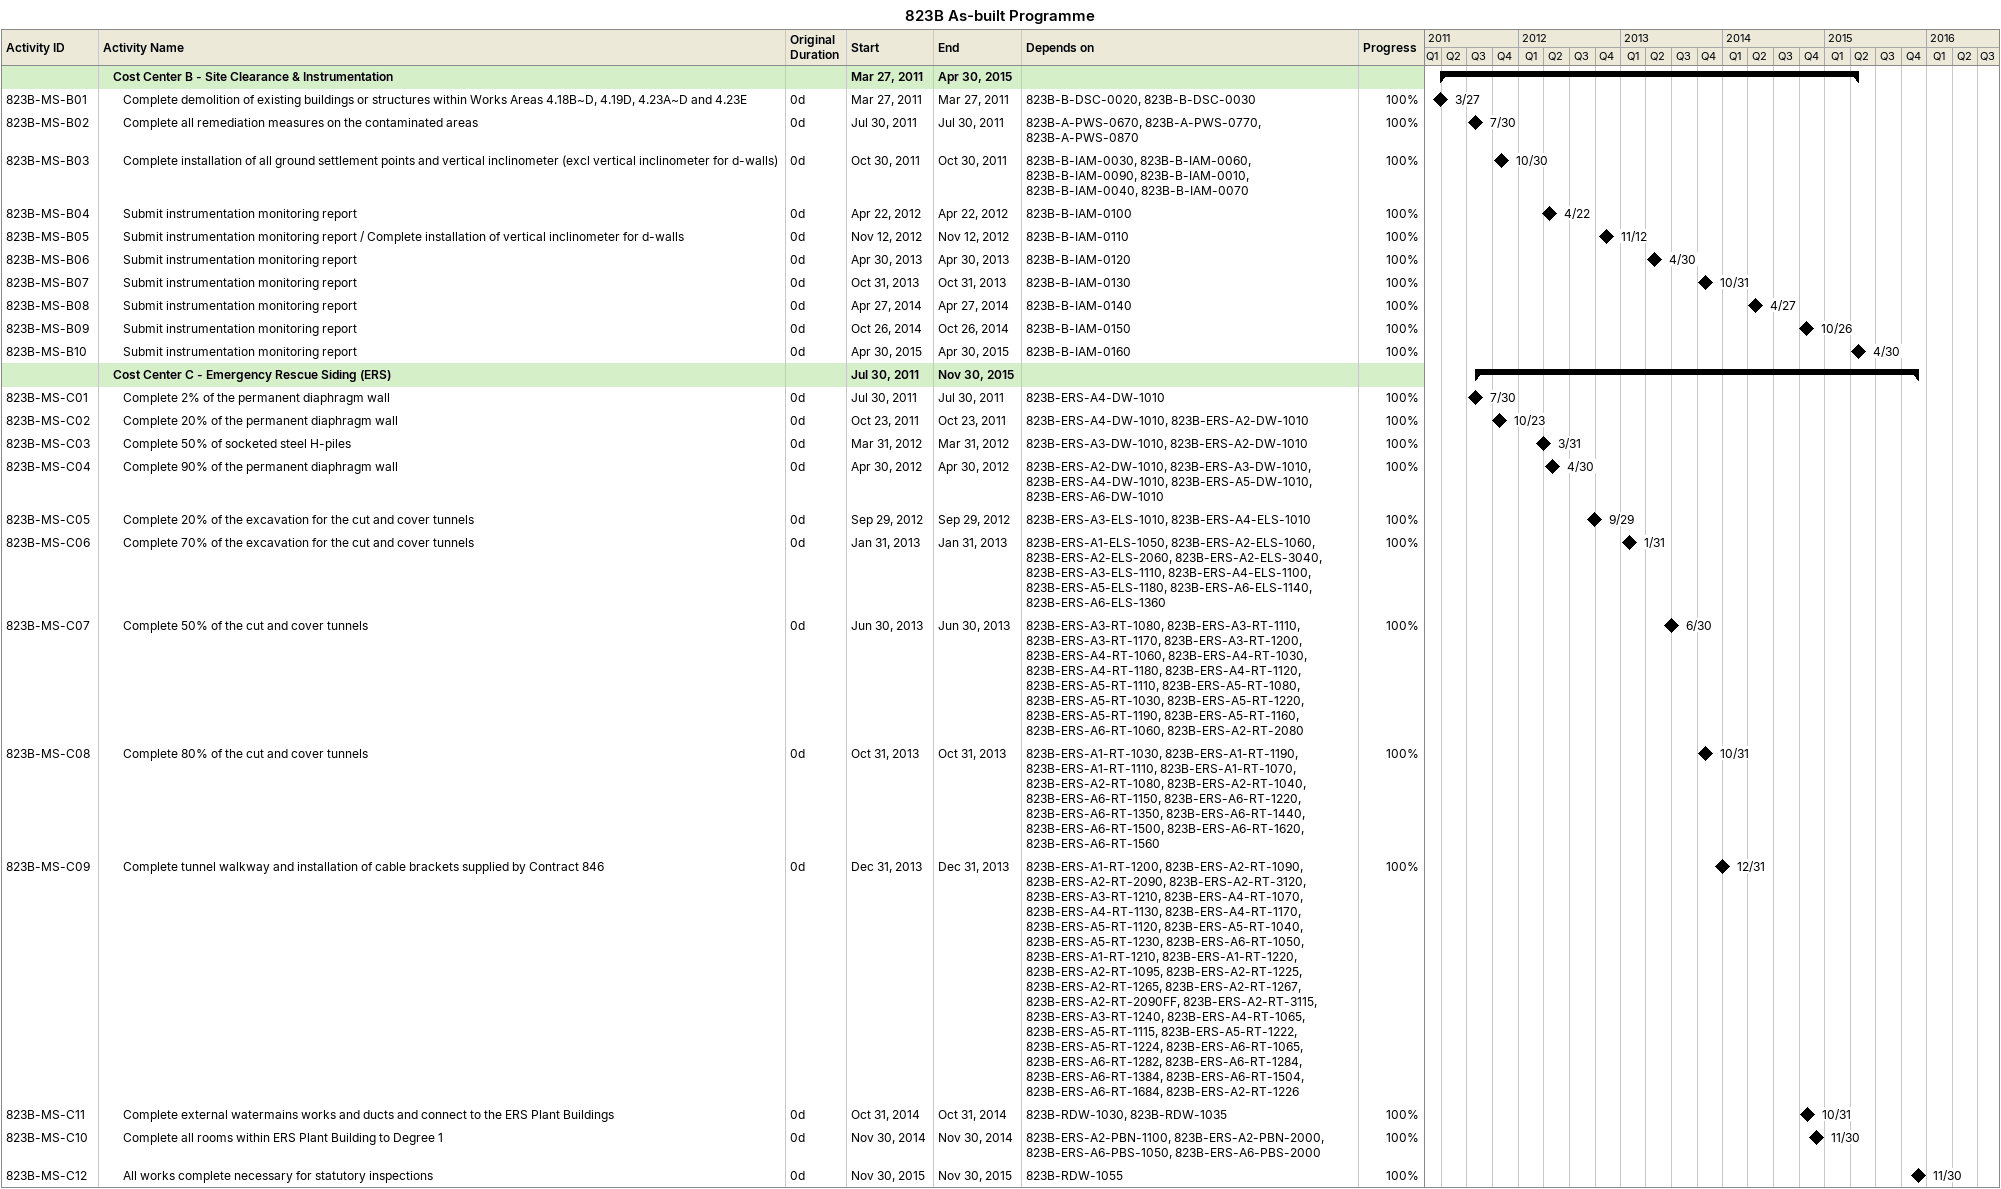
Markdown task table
823B As-built Programme

| ID | Level | Task | Original duration | Start | Finish | Predecessors | % complete |
|---|---|---|---|---|---|---|---|
|  | 2 | **Cost Center B - Site Clearance & Instrumentation** |  | 2011-03-27 | 2015-04-30 |  |  |
| 823B-MS-B01 | 3 | Complete demolition of existing buildings or structures within Works Areas 4.18B~D, 4.19D, 4.23A~D and 4.23E | 0d | 2011-03-27 | 2011-03-27 | 823B-B-DSC-0020, 823B-B-DSC-0030 | 100 |
| 823B-MS-B02 | 3 | Complete all remediation measures on the contaminated areas | 0d | 2011-07-30 | 2011-07-30 | 823B-A-PWS-0670, 823B-A-PWS-0770, 823B-A-PWS-0870 | 100 |
| 823B-MS-B03 | 3 | Complete installation of all ground settlement points and vertical inclinometer (excl vertical inclinometer for d-walls) | 0d | 2011-10-30 | 2011-10-30 | 823B-B-IAM-0030, 823B-B-IAM-0060, 823B-B-IAM-0090, 823B-B-IAM-0010, 823B-B-IAM-0040, 823B-B-IAM-0070 | 100 |
| 823B-MS-B04 | 3 | Submit instrumentation monitoring report | 0d | 2012-04-22 | 2012-04-22 | 823B-B-IAM-0100 | 100 |
| 823B-MS-B05 | 3 | Submit instrumentation monitoring report / Complete installation of vertical inclinometer for d-walls | 0d | 2012-11-12 | 2012-11-12 | 823B-B-IAM-0110 | 100 |
| 823B-MS-B06 | 3 | Submit instrumentation monitoring report | 0d | 2013-04-30 | 2013-04-30 | 823B-B-IAM-0120 | 100 |
| 823B-MS-B07 | 3 | Submit instrumentation monitoring report | 0d | 2013-10-31 | 2013-10-31 | 823B-B-IAM-0130 | 100 |
| 823B-MS-B08 | 3 | Submit instrumentation monitoring report | 0d | 2014-04-27 | 2014-04-27 | 823B-B-IAM-0140 | 100 |
| 823B-MS-B09 | 3 | Submit instrumentation monitoring report | 0d | 2014-10-26 | 2014-10-26 | 823B-B-IAM-0150 | 100 |
| 823B-MS-B10 | 3 | Submit instrumentation monitoring report | 0d | 2015-04-30 | 2015-04-30 | 823B-B-IAM-0160 | 100 |
|  | 2 | **Cost Center C - Emergency Rescue Siding (ERS)** |  | 2011-07-30 | 2015-11-30 |  |  |
| 823B-MS-C01 | 3 | Complete 2% of the permanent diaphragm wall | 0d | 2011-07-30 | 2011-07-30 | 823B-ERS-A4-DW-1010 | 100 |
| 823B-MS-C02 | 3 | Complete 20% of the permanent diaphragm wall | 0d | 2011-10-23 | 2011-10-23 | 823B-ERS-A4-DW-1010, 823B-ERS-A2-DW-1010 | 100 |
| 823B-MS-C03 | 3 | Complete 50% of socketed steel H-piles | 0d | 2012-03-31 | 2012-03-31 | 823B-ERS-A3-DW-1010, 823B-ERS-A2-DW-1010 | 100 |
| 823B-MS-C04 | 3 | Complete 90% of the permanent diaphragm wall | 0d | 2012-04-30 | 2012-04-30 | 823B-ERS-A2-DW-1010, 823B-ERS-A3-DW-1010, 823B-ERS-A4-DW-1010, 823B-ERS-A5-DW-1010, 823B-ERS-A6-DW-1010 | 100 |
| 823B-MS-C05 | 3 | Complete 20% of the excavation for the cut and cover tunnels | 0d | 2012-09-29 | 2012-09-29 | 823B-ERS-A3-ELS-1010, 823B-ERS-A4-ELS-1010 | 100 |
| 823B-MS-C06 | 3 | Complete 70% of the excavation for the cut and cover tunnels | 0d | 2013-01-31 | 2013-01-31 | 823B-ERS-A1-ELS-1050, 823B-ERS-A2-ELS-1060, 823B-ERS-A2-ELS-2060, 823B-ERS-A2-ELS-3040, 823B-ERS-A3-ELS-1110, 823B-ERS-A4-ELS-1100, 823B-ERS-A5-ELS-1180, 823B-ERS-A6-ELS-1140, 823B-ERS-A6-ELS-1360 | 100 |
| 823B-MS-C07 | 3 | Complete 50% of the cut and cover tunnels | 0d | 2013-06-30 | 2013-06-30 | 823B-ERS-A3-RT-1080, 823B-ERS-A3-RT-1110, 823B-ERS-A3-RT-1170, 823B-ERS-A3-RT-1200, 823B-ERS-A4-RT-1060, 823B-ERS-A4-RT-1030, 823B-ERS-A4-RT-1180, 823B-ERS-A4-RT-1120, 823B-ERS-A5-RT-1110, 823B-ERS-A5-RT-1080, 823B-ERS-A5-RT-1030, 823B-ERS-A5-RT-1220, 823B-ERS-A5-RT-1190, 823B-ERS-A5-RT-1160, 823B-ERS-A6-RT-1060, 823B-ERS-A2-RT-2080 | 100 |
| 823B-MS-C08 | 3 | Complete 80% of the cut and cover tunnels | 0d | 2013-10-31 | 2013-10-31 | 823B-ERS-A1-RT-1030, 823B-ERS-A1-RT-1190, 823B-ERS-A1-RT-1110, 823B-ERS-A1-RT-1070, 823B-ERS-A2-RT-1080, 823B-ERS-A2-RT-1040, 823B-ERS-A6-RT-1150, 823B-ERS-A6-RT-1220, 823B-ERS-A6-RT-1350, 823B-ERS-A6-RT-1440, 823B-ERS-A6-RT-1500, 823B-ERS-A6-RT-1620, 823B-ERS-A6-RT-1560 | 100 |
| 823B-MS-C09 | 3 | Complete tunnel walkway and installation of cable brackets supplied by Contract 846 | 0d | 2013-12-31 | 2013-12-31 | 823B-ERS-A1-RT-1200, 823B-ERS-A2-RT-1090, 823B-ERS-A2-RT-2090, 823B-ERS-A2-RT-3120, 823B-ERS-A3-RT-1210, 823B-ERS-A4-RT-1070, 823B-ERS-A4-RT-1130, 823B-ERS-A4-RT-1170, 823B-ERS-A5-RT-1120, 823B-ERS-A5-RT-1040, 823B-ERS-A5-RT-1230, 823B-ERS-A6-RT-1050, 823B-ERS-A1-RT-1210, 823B-ERS-A1-RT-1220, 823B-ERS-A2-RT-1095, 823B-ERS-A2-RT-1225, 823B-ERS-A2-RT-1265, 823B-ERS-A2-RT-1267, 823B-ERS-A2-RT-2090FF, 823B-ERS-A2-RT-3115, 823B-ERS-A3-RT-1240, 823B-ERS-A4-RT-1065, 823B-ERS-A5-RT-1115, 823B-ERS-A5-RT-1222, 823B-ERS-A5-RT-1224, 823B-ERS-A6-RT-1065, 823B-ERS-A6-RT-1282, 823B-ERS-A6-RT-1284, 823B-ERS-A6-RT-1384, 823B-ERS-A6-RT-1504, 823B-ERS-A6-RT-1684, 823B-ERS-A2-RT-1226 | 100 |
| 823B-MS-C11 | 3 | Complete external watermains works and ducts and connect to the ERS Plant Buildings | 0d | 2014-10-31 | 2014-10-31 | 823B-RDW-1030, 823B-RDW-1035 | 100 |
| 823B-MS-C10 | 3 | Complete all rooms within ERS Plant Building to Degree 1 | 0d | 2014-11-30 | 2014-11-30 | 823B-ERS-A2-PBN-1100, 823B-ERS-A2-PBN-2000, 823B-ERS-A6-PBS-1050, 823B-ERS-A6-PBS-2000 | 100 |
| 823B-MS-C12 | 3 | All works complete necessary for statutory inspections | 0d | 2015-11-30 | 2015-11-30 | 823B-RDW-1055 | 100 |
